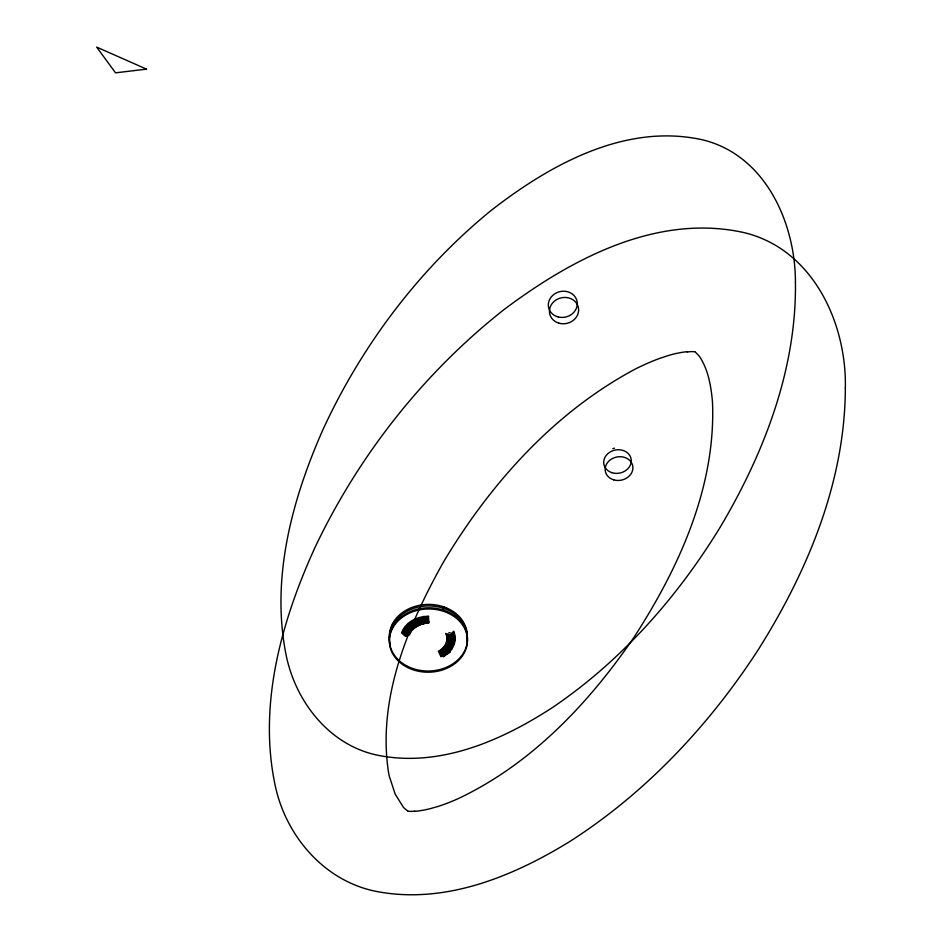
<?xml version="1.0" encoding="UTF-8"?>
<svg xmlns="http://www.w3.org/2000/svg" width="942" height="942" viewBox="0 0 942 942"><rect width="100%" height="100%" fill="white"/><g stroke="black" fill="none" stroke-linecap="round" stroke-linejoin="round"><path stroke-width="1.41" d="M428.575 616.044L428.669 623.133L428.634 621.084M401.48 632.93L405.578 636.392C408.828 626.983 419.214 621.932 428.716 622.014M442.764 609.45L444.2 607.025L444.271 608.544M449.334 652.735L450.146 651.935M445.731 633.483L449.887 634.873L453.785 631.234M454.138 632.106L450.217 635.673L446.025 634.213M454.468 633.083L450.488 636.486L446.261 634.873M454.75 634.06L450.723 637.31L446.449 635.544M454.962 635.049L450.912 638.146L446.602 636.227M455.127 636.038L451.053 638.982C452.125 646.318 447.214 653.277 440.868 656.503L438.383 651.205M415.269 624.899L416.894 626.548L416.246 626.983L414.963 625.794M455.233 637.039L451.147 639.83L446.791 637.593M455.28 638.04L451.183 640.678L446.826 638.276M455.269 639.053L451.183 641.526L446.826 638.97M455.21 640.054L451.124 642.373L446.779 639.653M440.868 656.503L444.612 656.244L443.105 654.572M455.092 641.055L451.018 643.221L446.696 640.348M418.954 625.382L417.553 626.136L416.034 624.416M454.904 642.044L450.877 644.057L446.579 641.031M454.668 643.033L450.676 644.893L446.414 641.702M454.385 644.01L450.429 645.717L446.225 642.373M419.59 623.298L420.438 624.723L419.685 625.041L418.46 623.168M454.032 644.976L450.146 646.53L445.99 643.033M405.578 636.392L409.605 634.837M409.876 634.084L405.884 635.556L401.81 632.011M453.644 645.929L449.805 647.331L445.719 643.692M410.159 633.401L406.226 634.731L402.222 631.046M453.184 646.86L449.428 648.12L445.401 644.328M612.818 448.675L614.502 448.192M437.759 806.505L430.6 808.566A91.433 71.356 -0.2 0 1 424.124 810.038L419.355 810.838A50.821 39.199 -0.5 0 1 415.045 811.309L414.774 811.321M410.488 632.741L406.626 633.919L402.681 630.092M452.678 647.778L448.993 648.897L445.06 644.964M410.853 632.082L407.062 633.13L403.2 629.15M452.125 648.673L448.533 649.662L444.683 645.588M448.804 632.906L450.052 632.588M419.92 617.187L421.274 622.98L422.77 623.957L424.395 623.592L423.971 622.038M411.242 631.446L407.556 632.341L403.765 628.232M451.524 649.556L448.015 650.392L444.271 646.188M411.678 630.822L408.074 631.587L404.389 627.325M450.865 650.404L447.462 651.122L443.823 646.777M446.743 634.908L447.379 634.802M412.149 630.21L408.651 630.834L405.06 626.454M450.17 651.24L446.873 651.817L443.341 647.342M413.173 629.55L409.264 630.116L405.778 625.606M449.899 651.97L446.249 652.5L442.822 647.896M413.185 629.044L409.911 629.421L406.544 624.782M448.863 652.782L445.578 653.147L442.281 648.426M687.177 351.707L686.848 351.743A58.887 50.138 -16.3 0 0 681.714 352.39L676.015 353.509A103.443 87.076 -15.4 0 0 668.243 355.57L659.636 358.407A174.07 143.714 -14.6 0 0 641.879 365.861L639.229 367.097A218.744 178.368 -14.4 0 0 634.861 369.276C553.731 412.631 490.24 483.917 443.447 562.068C407.992 625.429 376.882 699.058 388.657 773.205A200.305 154.747 -6.1 0 0 389.352 776.408L395.157 794.047L403.376 807.223A36.903 28.26 -1.2 0 0 404.342 808.248L407.709 810.968M413.985 628.479L410.594 628.738L407.356 623.981M448.015 653.536L444.871 653.783L441.716 648.944M414.339 627.961L411.324 628.09L408.204 623.215M446.92 654.266L444.141 654.384L441.115 649.427M414.963 627.454L412.09 627.466L409.099 622.485M446.013 654.949L443.364 654.961L440.491 649.898M415.622 626.972L412.879 626.877L410.029 621.779M445.06 655.597L442.563 655.502L439.832 650.345M416.894 626.548L413.703 626.312L411.006 621.119M444.071 656.197L441.727 656.021L439.16 650.757M454.091 640.383L454.727 640.442M417 626.065L414.562 625.782L412.019 620.484M418.801 625.347L416.364 624.805L414.139 619.341M408.651 634.037L409.275 634.19M453.078 644.163L453.691 644.316M408.934 633.259L409.558 633.424M419.543 624.993L417.306 624.369L415.245 618.823M409.24 632.553L410.453 632.918M452.254 645.988L452.855 646.177M409.582 631.858L410.182 632.058M420.438 624.723L418.272 623.969L416.376 618.352M409.958 631.164L411.136 631.623M420.838 624.287L419.249 623.604L417.53 617.917M450.653 648.579L451.771 649.097M410.83 629.845L411.948 630.375M446.72 636.91L451.053 638.982L449.887 634.873M421.769 624.075L420.25 623.274L418.719 617.528M410.771 628.915L412.408 629.774M411.313 628.279L412.902 629.197M448.627 650.981L449.64 651.617M411.889 627.655L413.42 628.632M695.455 352.167L699.07 355.923A43.285 37.268 -16 0 1 700.059 357.324C707.889 369.57 710.645 384.289 712.164 398.513A223.23 193.722 -6 0 1 712.517 402.681C715.838 487.073 678.994 567.814 634.06 637.181C589.044 703.121 531.453 764.009 458.365 798.557A204.873 164.744 1.3 0 1 454.727 800.158L452.525 801.089A159.516 126.793 0.6 0 1 437.759 806.517M447.379 651.381L448.839 652.394M412.502 627.054L413.985 628.09M447.061 652.441L448.003 653.147M413.149 626.477L415.033 627.937M446.225 653.124L447.556 654.243M413.832 625.924L415.175 627.066M444.918 653.395L446.19 654.56M444.436 654.407L445.236 655.208M424.395 623.592L423.358 622.509L422.369 616.633M442.198 655.079L443.658 656.786M416.811 623.969L418.248 625.747L415.457 625.276L413.067 619.895M417.624 623.557L418.625 624.923M425.066 623.251L423.617 616.421M420.438 622.98L420.944 623.957M425.937 623.133L424.866 616.256M421.074 622.203L421.981 624.193M421.981 621.944L422.77 623.957M423.064 622.226L423.582 623.769L422.31 622.733L421.133 616.892M426.832 623.121L426.137 616.139M425.713 621.237L426.043 623.345M426.667 621.155L426.879 623.274M446.555 607.943L446.638 609.462M427.621 621.096L427.715 623.227L427.397 616.068M393.638 621.861L393.65 623.392M392.531 623.781L392.531 625.311M687.224 352.049A21.454 18.428 -17.5 0 1 695.078 351.849M414.704 811.074A18.145 13.859 -0.5 0 1 408.051 811.203M390.094 643.951A38.975 31.569 -1.4 0 1 427.009 605.953A38.975 31.569 -1.4 0 1 466.985 641.184M389.387 637.722A38.928 31.545 -1.4 0 1 429.882 604.423A38.928 31.545 -1.4 0 1 466.891 639.642M795.437 282.388C796.543 369.276 764.115 453.055 720.394 526.872C677.322 597.393 621.308 660.895 552.648 707.418C501.956 740.436 440.573 767.436 378.896 755.472C329.417 745.946 294.74 701.025 285.756 653.195C271.072 577.528 292.044 499.978 322.411 430.812C361.281 346.055 418.731 269.53 491.065 210.502C550.21 164.461 626.089 122.319 703.462 140.04C765.622 155.724 795.437 223.019 795.437 282.388M845.351 387.963C845.045 482.174 807.27 572.135 757.615 650.698C708.619 725.929 645.659 792.917 569.828 841.489C513.178 876.378 445.648 904.238 378.001 891.721C324.86 882.171 285.308 835.86 274.923 784.203C258.214 703.709 281.599 620.943 314.852 547.761C358.702 455.375 423.641 372.902 504.017 309.577C571.535 258.885 657.116 213.222 744.062 232.615C812.487 248.994 846.67 322.47 845.351 387.963M146.54 69.131L115.548 72.84L96.649 47.1L146.54 69.131M613.76 479.855A13.965 11.787 -11.6 0 0 632.8 466.231A13.965 11.787 -11.6 0 0 610.569 459.672A13.965 11.787 -11.6 0 0 613.76 479.855M407.768 667.607A39.081 31.616 -1.4 0 0 467.479 641.314A39.081 31.616 -1.4 0 0 410.041 612.853A39.081 31.616 -1.4 0 0 407.768 667.607M558.7 323.106A14.672 13.082 -13.4 0 0 578.47 307.987A14.672 13.082 -13.4 0 0 554.956 300.733A14.672 13.082 -13.4 0 0 558.7 323.106M558.288 316.983A14.566 13.023 -13.5 0 0 576.975 300.981A14.566 13.023 -13.5 0 0 553.131 295.023A14.566 13.023 -13.5 0 0 558.288 316.983M611.841 472.648A13.871 11.74 -11.7 0 0 631.211 459.59A13.871 11.74 -11.7 0 0 609.439 452.431A13.871 11.74 -11.7 0 0 611.841 472.648M407.756 666.406A39.034 31.604 -1.4 0 0 467.409 640.136A39.034 31.604 -1.4 0 0 410.017 611.688A39.034 31.604 -1.4 0 0 407.756 666.406"/></g></svg>
